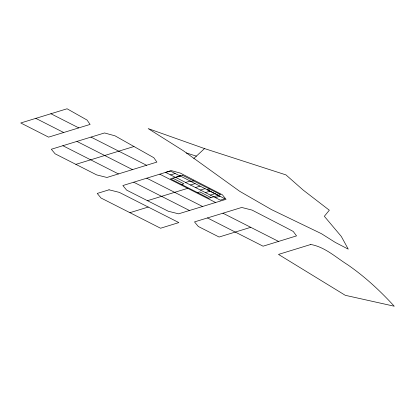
<?xml version="1.0" encoding="UTF-8"?>
<svg xmlns="http://www.w3.org/2000/svg" width="415" height="415" viewBox="0 0 415 415"><rect width="100%" height="100%" fill="white"/><g stroke="black" fill="none" stroke-linecap="round" stroke-linejoin="round"><path stroke-width="0.62" d="M193.815 158.483L204.528 148.58L285.956 174.897L303.235 190.117L329.328 210.213L324.338 216.298L341.301 236.436L348.252 249.14L335.294 242.427L321.397 233.666L271.503 209.606L239.704 191.305L183.233 150.681L148.171 128.593L204.528 148.58M75.883 164.356L133.967 146.516L153.82 157.71L156.886 162.089L106.935 177.47L96.654 174.902L55.107 153.815L51.325 149.255L104.523 132.956L115.043 135.845L133.967 146.516M133.718 182.201L122.861 185.552L126.648 190.122L168.298 211.251L178.58 213.829L226.045 199.319L222.378 194.78L180.343 173.097L171.317 170.622L133.718 182.201L189.479 210.504M147.475 200.684L187.694 188.332M129.911 212.677L148.228 207.049M35.815 118.368L67.069 108.782L87.046 120.049L90.107 124.422L48.586 137.137L20.75 122.98L35.815 118.368L63.671 132.51M170.591 174.907L175.182 173.501M180.266 175.991L175.561 177.433L165.616 172.386L170.207 170.975L180.151 176.027M190.21 181.039L185.51 182.481L220.324 200.155L224.909 198.744L190.101 181.075M181.635 184.514L183.897 183.819L172.707 178.139M193.509 180.867L191.242 181.563L180.053 175.882M190.48 185.007L195.071 183.596M195.455 187.533L200.046 186.122M200.429 190.054L205.02 188.649M197.55 192.591L199.812 191.896L211.007 197.576M209.425 188.944L207.158 189.639L218.347 195.32M205.399 192.581L209.99 191.17M210.374 195.102L214.965 193.696M215.349 197.628L219.94 196.217M250.733 227.316L219.094 237.027L198.297 226.476L194.505 221.906L241.717 207.464L252.04 210.089L285.37 227.285L293.223 231.44L296.538 235.886L263.069 246.194L207.464 217.942M186.268 152.928L196.419 156.159M50.9 113.741L78.788 127.893M175.675 177.397L185.619 182.45M90.999 137.095L146.557 165.263M159.791 174.17L215.618 202.51M222.933 213.206L278.548 241.426M76.936 141.411L132.473 169.605M146.775 178.191L202.562 206.504M62.873 145.712L118.436 173.932M109.036 189.805L97.229 193.447L101.021 198.017L160.558 228.234L178.849 222.585L119.323 192.378L109.036 189.805M310.783 244.482L278.496 254.416L345.285 295.309L394.25 306.218C380.207 290.848 364.858 276.644 347.713 264.791C335.813 257.352 325.028 247.003 310.783 244.482M182.315 175.187L170.446 178.834L208.74 198.271L220.614 194.625L182.315 175.187"/></g></svg>
